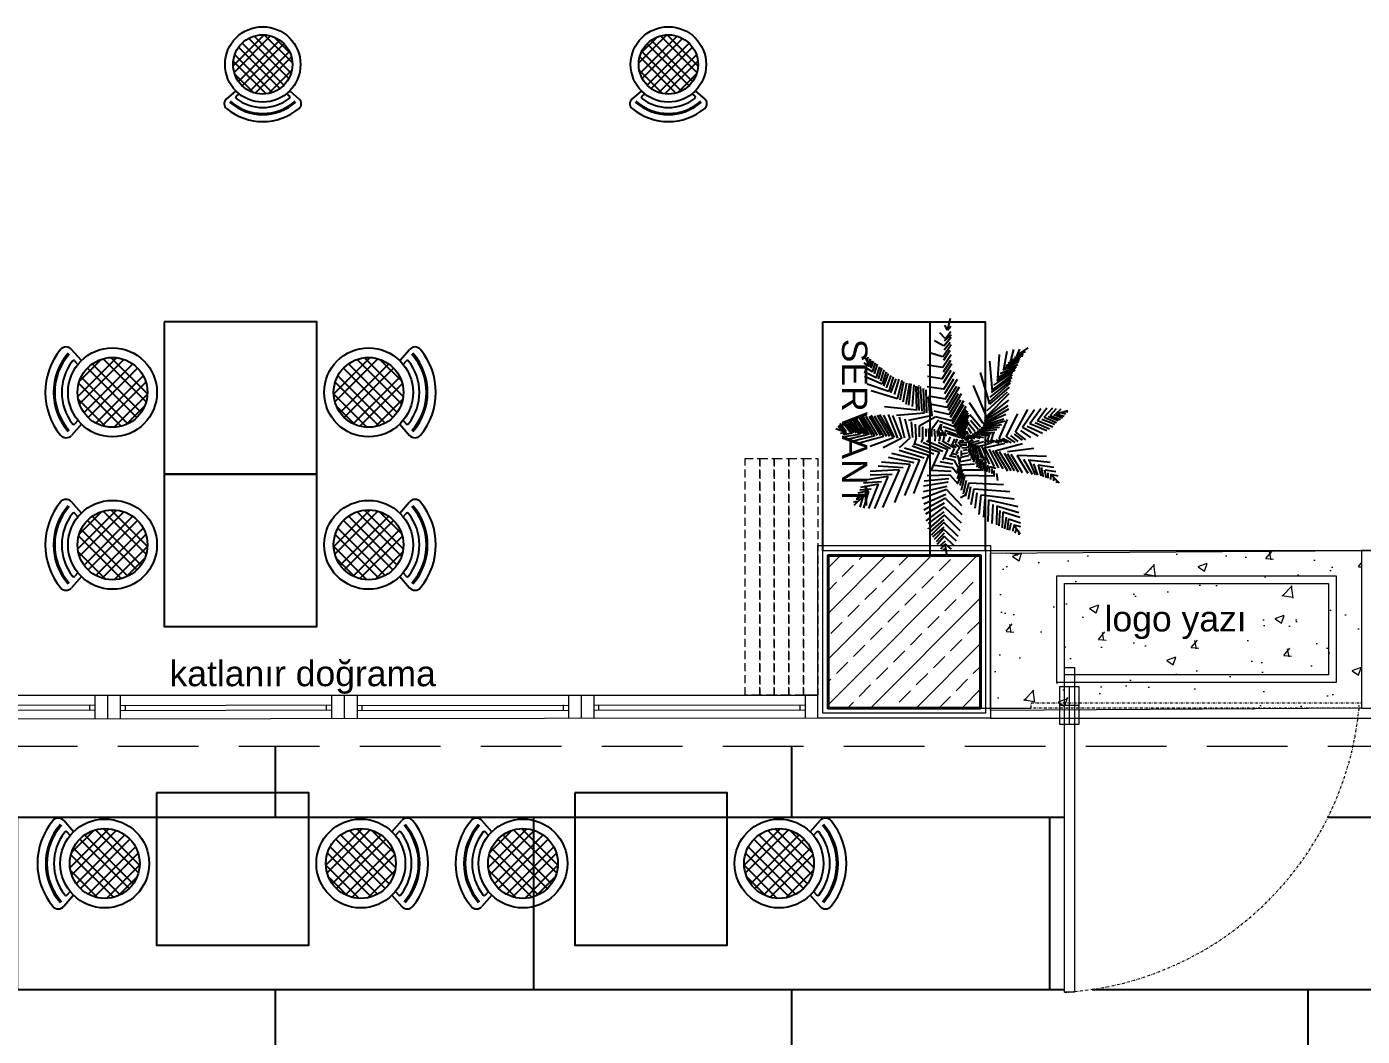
# Model space of a CAD drawing. Header units: millimetres. Extents: x 1650 to 6065, y 324 to 3836.
# Drawn here: x 3222 to 3748, y 1496 to 1893 of the extents above; entities that cross this region are included whole.
import ezdxf

# ---------------------------------------------------------------- set-up
doc = ezdxf.new("R2010")
doc.units = ezdxf.units.MM
doc.linetypes.add('DASHDOTX2', pattern=[2, 1, -0.5, 0, -0.5])
doc.linetypes.add('HIDDEN2', pattern=[4.7625, 3.175, -1.5875])
for name, color, linetype in [('A-370C-C', 30, 'Continuous'), ('N_Mlz-Silikon', 7, 'Continuous'), ('PY', 104, 'Continuous')]:
    doc.layers.add(name, color=color, linetype=linetype)
doc.layers.add('A-ANNO-PATT-1', color=7, linetype='Continuous', lineweight=5, true_color=0x737373)
for name, color, linetype, lineweight in [('BAL-PERDE', 111, 'Continuous', 40), ('porselen kaplama', 181, 'Continuous', 5), ('tefriş', 32, 'Continuous', 5)]:
    doc.layers.add(name, color=color, linetype=linetype, lineweight=lineweight)
doc.styles.get("Standard").update_dxf_attribs({"font": 'arial.ttf'})

# ---------------------------------------------------------------- blocks, each defined once
blk = doc.blocks.new('A$C0AE060C1')
at = {"layer": 'PY', "color": 251, "true_color": 0x636466}
for p, q in [((4.394, 8.908), (4.291, 9.097)), ((4.507, 9.368), (4.394, 8.935)), ((4.394, 8.908), (4.53, 9.07)), ((4.246, 8.285), (3.882, 8.488)), ((4.303, 8.583), (4.098, 8.799)), ((4.257, 8.285), (4.542, 8.637)), ((4.274, 8.137), (4.5, 8.435)), ((4.283, 8.491), (4.553, 8.72)), ((4.325, 8.583), (4.53, 8.854)), ((1.118, 7.892), (1.334, 7.472)), ((4.2, 7.851), (3.745, 8)), ((4.2, 7.432), (4.542, 7.946)), ((4.212, 7.851), (4.542, 8.339)), ((4.261, 7.721), (4.5, 8.118)), ((6.384, 6.998), (6.452, 7.946)), ((6.612, 7.364), (6.748, 8.082)), ((6.873, 7.648), (7.01, 8.149)), ((7.043, 7.845), (7.362, 7.901)), ((7.135, 7.879), (7.249, 8.163)), ((7.564, 8.214), (7.15, 7.93)), ((7.15, 7.911), (7.388, 7.968)), ((7.283, 8.007), (7.464, 8.063)), ((7.388, 7.968), (7.388, 7.968)), ((1.346, 7.472), (1.118, 7.608)), ((1.448, 7.269), (1.118, 7.459)), ((1.239, 7.69), (1.278, 7.852)), ((1.278, 7.578), (1.367, 7.777)), ((1.334, 7.472), (1.414, 7.716)), ((1.389, 7.405), (1.482, 7.69)), ((1.448, 7.256), (1.562, 7.621)), ((1.531, 7.187), (1.646, 7.566)), ((1.562, 7.621), (1.562, 7.621)), ((1.596, 7.012), (1.732, 7.459)), ((1.686, 6.976), (1.81, 7.423)), ((4.2, 7.432), (3.609, 7.527)), ((4.189, 6.985), (4.576, 7.594)), ((4.247, 7.262), (4.526, 7.721)), ((6.168, 6.511), (6.066, 7.689)), ((6.385, 7.039), (7.07, 7.418)), ((6.467, 7.206), (7.119, 7.473)), ((6.582, 7.349), (7.167, 7.56)), ((6.624, 7.418), (7.197, 7.664)), ((6.698, 7.51), (7.22, 7.721)), ((6.786, 7.616), (7.247, 7.796)), ((6.879, 7.721), (7.277, 7.854)), ((7.197, 7.664), (7.197, 7.664)), ((1.596, 7.025), (1.118, 7.269)), ((1.823, 6.782), (1.129, 7.08)), ((1.775, 6.902), (1.912, 7.349)), ((1.846, 6.782), (2.005, 7.269)), ((1.899, 6.703), (2.08, 7.206)), ((2.005, 6.635), (2.182, 7.119)), ((2.108, 6.497), (2.278, 7.066)), ((2.169, 6.436), (2.373, 6.989)), ((2.32, 6.368), (2.501, 6.976)), ((2.437, 6.199), (2.619, 6.944)), ((2.537, 6.17), (2.679, 6.883)), ((4.178, 6.985), (3.609, 7.08)), ((4.247, 6.834), (4.54, 7.33)), ((4.257, 6.579), (4.678, 7.269)), ((4.296, 6.418), (4.655, 6.989)), ((4.314, 6.186), (4.792, 6.971)), ((6.066, 5.996), (5.702, 7.242)), ((6.073, 6.275), (6.901, 6.921)), ((6.135, 6.455), (6.941, 7.045)), ((6.162, 6.546), (6.959, 7.152)), ((6.228, 6.741), (6.977, 7.237)), ((6.339, 6.921), (7.057, 7.349)), ((2.096, 6.497), (1.243, 6.782)), ((2.437, 6.199), (1.391, 6.524)), ((2.652, 6.083), (2.794, 6.834)), ((2.779, 5.996), (2.915, 6.822)), ((2.882, 5.959), (2.971, 6.796)), ((3.024, 5.903), (3.086, 6.759)), ((3.188, 5.753), (3.165, 6.701)), ((3.29, 5.741), (3.25, 6.691)), ((3.268, 6.728), (3.268, 6.714)), ((3.405, 5.723), (3.343, 6.691)), ((3.495, 5.658), (3.45, 6.606)), ((3.45, 6.606), (3.45, 6.592)), ((3.583, 5.654), (3.556, 6.561)), ((4.246, 6.579), (3.598, 6.673)), ((4.362, 6.064), (4.77, 6.703)), ((4.382, 5.861), (4.871, 6.673)), ((4.438, 5.76), (4.832, 6.418)), ((4.462, 5.59), (4.951, 6.416)), ((5.929, 5.509), (5.417, 6.728)), ((5.939, 5.503), (6.831, 6.413)), ((5.958, 5.741), (6.76, 6.474)), ((6.035, 6.091), (6.879, 6.83)), ((6.06, 5.99), (6.839, 6.666)), ((3.188, 5.753), (1.926, 5.888)), ((3.698, 5.636), (3.649, 6.263)), ((4.337, 6.186), (3.666, 6.308)), ((3.802, 5.55), (3.734, 6.105)), ((4.382, 5.861), (3.78, 5.983)), ((4.513, 5.475), (4.921, 6.17)), ((4.564, 5.333), (5.042, 6.132)), ((4.602, 5.226), (5.049, 5.977)), ((4.655, 5.116), (5.133, 5.915)), ((5.804, 5.238), (5.269, 6.051)), ((5.812, 5.219), (6.815, 5.806)), ((5.856, 5.332), (6.786, 5.94)), ((5.931, 5.456), (6.813, 6.151)), ((7.07, 4.896), (7.564, 5.787)), ((7.357, 5.086), (7.818, 5.787)), ((7.643, 5.238), (8.073, 5.825)), ((7.946, 5.351), (8.312, 5.844)), ((8.073, 5.825), (8.073, 5.825)), ((8.201, 5.484), (8.551, 5.844)), ((8.439, 5.541), (8.694, 5.825)), ((8.662, 5.617), (8.869, 5.806)), ((0.574, 4.885), (0.281, 5.276)), ((0.653, 4.858), (0.366, 5.276)), ((0.725, 4.866), (0.459, 5.313)), ((0.818, 4.848), (0.534, 5.332)), ((0.939, 4.802), (0.573, 5.37)), ((1.008, 4.81), (0.676, 5.4)), ((1.123, 4.81), (0.751, 5.419)), ((1.242, 4.783), (0.796, 5.446)), ((0.796, 5.446), (0.796, 5.446)), ((1.314, 4.792), (0.928, 5.475)), ((1.438, 4.779), (1.021, 5.456)), ((1.545, 4.745), (1.083, 5.503)), ((1.083, 5.503), (1.083, 5.484)), ((1.646, 4.761), (1.199, 5.512)), ((1.77, 4.761), (1.327, 5.512)), ((1.895, 4.726), (1.401, 5.541)), ((2.014, 4.724), (1.531, 5.524)), ((2.129, 4.724), (1.646, 5.543)), ((2.277, 4.669), (1.736, 5.579)), ((2.32, 4.686), (1.899, 5.561)), ((2.448, 4.649), (2.08, 5.58)), ((2.596, 4.65), (2.245, 5.541)), ((3.495, 5.644), (2.392, 5.55)), ((2.727, 4.649), (2.51, 5.475)), ((2.914, 4.65), (2.739, 5.408)), ((3.791, 5.55), (2.87, 5.346)), ((3.033, 4.686), (2.984, 5.295)), ((3.29, 5.143), (3.916, 5.495)), ((3.78, 5.021), (4.052, 5.374)), ((4.462, 5.59), (3.87, 5.712)), ((4.564, 5.333), (3.927, 5.495)), ((4.052, 5.374), (4.052, 5.374)), ((4.655, 5.116), (4.087, 5.306)), ((4.695, 5.046), (5.138, 5.779)), ((4.724, 4.927), (5.19, 5.726)), ((4.77, 4.866), (5.213, 5.654)), ((4.792, 4.778), (5.258, 5.563)), ((4.859, 4.742), (5.213, 5.369)), ((4.906, 4.669), (5.258, 5.279)), ((5.702, 5.089), (5.281, 5.577)), ((5.611, 4.994), (5.304, 5.346)), ((5.732, 5.067), (6.656, 5.332)), ((5.807, 5.152), (6.622, 5.419)), ((5.829, 5.208), (6.698, 5.599)), ((6.433, 4.631), (6.767, 5.389)), ((6.656, 5.332), (6.656, 5.332)), ((6.704, 4.707), (7.166, 5.617)), ((7.468, 5.731), (7.468, 5.731)), ((7.845, 5.276), (8.421, 5.021)), ((7.946, 5.351), (8.551, 5.105)), ((8.116, 5.4), (8.625, 5.201)), ((8.201, 5.484), (8.694, 5.276)), ((8.368, 5.506), (8.762, 5.344)), ((8.439, 5.541), (8.853, 5.389)), ((8.585, 5.58), (8.931, 5.45)), ((8.662, 5.617), (9.14, 5.749)), ((8.662, 5.617), (8.997, 5.522)), ((8.864, 5.667), (9.046, 5.611)), ((9.006, 5.704), (9.135, 5.686)), ((0, 5.029), (0.43, 4.877)), ((0.242, 4.953), (0.1, 5.115)), ((0.357, 4.935), (0.14, 5.17)), ((0.414, 4.915), (0.175, 5.238)), ((0.43, 4.877), (0.191, 4.84)), ((0.653, 4.858), (0.287, 4.783)), ((0.939, 4.802), (0.35, 4.707)), ((1.242, 4.783), (0.51, 4.612)), ((1.545, 4.745), (0.685, 4.536)), ((3.169, 4.669), (3.137, 5.2)), ((3.299, 4.705), (3.299, 5.133)), ((3.424, 4.669), (3.424, 5.105)), ((3.556, 4.724), (3.556, 5.028)), ((3.678, 4.688), (3.662, 5.029)), ((3.786, 4.724), (3.786, 5.009)), ((3.917, 4.707), (3.885, 5.01)), ((4.017, 4.724), (4.004, 4.953)), ((4.041, 4.981), (4.155, 5.211)), ((4.108, 4.726), (4.045, 5.01)), ((4.155, 5.211), (4.143, 4.954)), ((4.181, 4.742), (4.167, 4.885)), ((4.283, 4.726), (4.188, 4.972)), ((4.724, 4.927), (4.223, 5.103)), ((4.792, 4.778), (4.291, 4.954)), ((4.345, 4.724), (4.309, 4.904)), ((4.906, 4.669), (4.382, 4.832)), ((4.947, 4.655), (5.138, 4.959)), ((4.968, 4.612), (5.191, 4.913)), ((5.143, 4.764), (5.35, 4.612)), ((5.213, 4.805), (5.167, 4.927)), ((5.191, 4.913), (5.191, 4.913)), ((5.349, 4.845), (5.213, 5.062)), ((5.223, 4.783), (5.685, 4.65)), ((5.231, 4.742), (5.475, 4.637)), ((5.474, 4.913), (5.247, 5.197)), ((5.359, 4.792), (5.82, 4.686)), ((5.366, 4.821), (6.019, 4.764)), ((5.448, 4.848), (6.113, 4.829)), ((5.462, 4.877), (6.258, 4.896)), ((5.563, 4.935), (6.339, 4.99)), ((5.621, 4.991), (6.449, 5.086)), ((5.727, 5.046), (6.534, 5.189)), ((5.987, 4.591), (6.051, 4.784)), ((6.131, 4.593), (6.226, 4.877)), ((6.879, 4.755), (7.172, 4.525)), ((7.03, 4.81), (7.336, 4.575)), ((7.07, 4.896), (7.468, 4.593)), ((7.274, 4.953), (7.668, 4.686)), ((7.357, 5.086), (7.962, 4.745)), ((7.54, 5.133), (8.138, 4.848)), ((7.643, 5.238), (8.312, 4.953)), ((1.895, 4.726), (0.924, 4.46)), ((2.277, 4.669), (1.353, 4.328)), ((2.596, 4.65), (1.863, 4.271)), ((2.914, 4.65), (2.5, 4.271)), ((3.71, 3.962), (2.707, 4.265)), ((3.866, 4.022), (3.011, 4.345)), ((3.169, 4.669), (3.073, 4.385)), ((4.092, 4.095), (3.121, 4.417)), ((3.424, 4.669), (3.36, 4.479)), ((3.36, 4.479), (3.36, 4.479)), ((4.221, 4.128), (3.445, 4.469)), ((4.411, 4.19), (3.567, 4.531)), ((3.678, 4.688), (3.631, 4.498)), ((3.631, 4.498), (3.631, 4.498)), ((3.917, 4.707), (3.901, 4.536)), ((4.513, 4.239), (4.03, 4.488)), ((4.108, 4.726), (4.06, 4.536)), ((4.681, 4.265), (4.188, 4.531)), ((4.267, 4.726), (4.22, 4.517)), ((4.506, 4.707), (4.411, 4.498)), ((4.666, 4.247), (4.522, 3.946)), ((4.757, 4.289), (4.553, 4.432)), ((4.681, 4.631), (4.586, 4.422)), ((4.904, 4.284), (4.697, 4.436)), ((4.713, 4.462), (4.793, 4.634)), ((4.888, 4.29), (4.745, 4.075)), ((4.809, 4.483), (5.127, 4.483)), ((4.961, 4.308), (4.859, 4.432)), ((4.873, 4.548), (5.048, 4.548)), ((4.936, 4.397), (5.159, 4.397)), ((4.968, 4.268), (5.175, 4.29)), ((5.049, 4.618), (5.125, 4.724)), ((5.127, 4.548), (5.175, 4.719)), ((5.223, 4.548), (5.127, 4.462)), ((5.239, 4.333), (5.143, 4.268)), ((5.191, 4.548), (5.255, 4.698)), ((5.302, 4.268), (5.191, 4.161)), ((5.244, 4.277), (5.209, 4.258)), ((5.223, 4.526), (5.414, 4.591)), ((5.324, 4.221), (5.231, 4.078)), ((5.239, 4.526), (5.239, 4.311)), ((5.311, 4.488), (5.297, 4.289)), ((5.334, 4.483), (5.653, 4.569)), ((5.334, 4.483), (5.414, 4.096)), ((5.399, 4.45), (5.515, 4.041)), ((5.462, 4.419), (5.828, 4.526)), ((5.478, 4.419), (5.605, 3.925)), ((5.563, 4.382), (5.732, 3.848)), ((5.621, 4.333), (6.083, 4.462)), ((5.621, 4.333), (5.844, 3.774)), ((5.754, 4.308), (6.037, 3.631)), ((5.86, 4.268), (6.672, 4.462)), ((5.86, 4.268), (6.242, 3.538)), ((5.896, 4.575), (6.011, 4.488)), ((5.987, 4.591), (6.131, 4.462)), ((6.024, 4.221), (6.405, 3.489)), ((6.073, 4.575), (6.215, 4.488)), ((6.131, 4.593), (6.433, 4.46)), ((6.274, 4.161), (7.357, 4.44)), ((6.303, 4.593), (6.534, 4.506)), ((6.433, 4.631), (6.767, 4.479)), ((6.569, 4.649), (6.901, 4.488)), ((6.72, 4.707), (7.054, 4.479)), ((6.765, 4.128), (7.794, 4.263)), ((2.93, 3.621), (1.799, 3.716)), ((3.086, 3.681), (2.08, 3.898)), ((3.312, 3.791), (2.213, 4.057)), ((3.481, 3.861), (2.501, 4.165)), ((3.296, 3.796), (2.707, 2.399)), ((3.072, 2.477), (3.652, 3.942)), ((4.06, 4.075), (3.742, 3.387)), ((4.615, 3.631), (4.105, 3.718)), ((4.395, 4.204), (4.22, 3.796)), ((4.22, 3.796), (4.22, 3.796)), ((4.22, 3.796), (4.22, 3.796)), ((4.681, 3.773), (4.299, 3.867)), ((4.752, 3.898), (4.473, 3.954)), ((4.777, 4), (4.602, 4.038)), ((4.666, 3.773), (4.809, 3.507)), ((4.819, 4.059), (4.739, 4.097)), ((4.793, 3.981), (4.857, 3.735)), ((4.907, 3.917), (4.841, 3.613)), ((4.904, 3.731), (5.334, 3.817)), ((4.92, 3.903), (5.239, 3.968)), ((4.936, 4.171), (4.936, 3.962)), ((4.952, 4.032), (5.191, 4.075)), ((5.032, 4.182), (5.175, 4.204)), ((5.35, 4.182), (5.239, 3.989)), ((5.373, 4.097), (5.311, 3.954)), ((5.311, 3.954), (5.461, 4.022)), ((5.43, 4.096), (5.318, 3.86)), ((5.461, 4.022), (5.386, 3.793)), ((5.525, 4.01), (5.414, 3.71)), ((5.563, 3.935), (5.515, 3.65)), ((5.621, 3.925), (5.557, 3.516)), ((5.692, 3.83), (5.639, 3.47)), ((5.764, 3.817), (5.701, 3.409)), ((5.834, 3.718), (5.794, 3.42)), ((5.908, 3.71), (5.844, 3.344)), ((6.175, 4.165), (6.582, 3.451)), ((6.29, 4.161), (6.767, 3.366)), ((6.432, 4.134), (6.888, 3.383)), ((6.636, 4.059), (7.03, 3.364)), ((6.752, 4.053), (7.181, 3.323)), ((6.888, 4.022), (7.336, 3.309)), ((7.134, 3.989), (7.564, 3.28)), ((7.15, 3.989), (8.296, 3.946)), ((7.389, 3.83), (7.73, 3.24)), ((7.58, 3.796), (8.439, 3.71)), ((7.595, 3.796), (7.85, 3.216)), ((2.516, 3.412), (1.353, 3.336)), ((2.222, 3.222), (1.354, 3.203)), ((2.652, 3.489), (1.673, 3.557)), ((2.5, 3.409), (1.847, 1.926)), ((2.914, 3.624), (2.309, 2.12)), ((4.522, 3.204), (3.599, 3.166)), ((4.549, 3.346), (3.773, 3.383)), ((4.586, 3.488), (3.885, 3.583)), ((4.506, 3.204), (4.809, 2.863)), ((4.586, 3.507), (4.777, 3.28)), ((4.936, 3.602), (4.777, 3.259)), ((4.907, 3.65), (4.779, 3.364)), ((4.943, 3.507), (4.779, 3.06)), ((4.984, 3.409), (4.809, 2.893)), ((5.023, 3.271), (4.881, 2.793)), ((4.936, 3.602), (5.462, 3.645)), ((5.08, 3.194), (4.936, 2.592)), ((4.984, 3.409), (5.796, 3.409)), ((5.08, 3.194), (6.178, 3.173)), ((5.971, 3.594), (5.935, 3.327)), ((6.035, 3.538), (6.035, 3.301)), ((6.067, 3.538), (6.306, 3.473)), ((6.139, 3.451), (6.139, 3.259)), ((6.226, 3.387), (6.226, 3.151)), ((6.33, 3.259), (6.365, 2.992)), ((7.783, 3.65), (7.947, 3.203)), ((7.962, 3.602), (8.583, 3.516)), ((7.962, 3.602), (8.073, 3.173)), ((8.089, 3.507), (8.164, 3.135)), ((8.216, 3.409), (8.28, 3.087)), ((8.248, 3.409), (8.662, 3.344)), ((8.355, 3.29), (8.355, 3.079)), ((8.455, 3.237), (8.742, 3.173)), ((8.471, 3.237), (8.455, 3.022)), ((8.455, 3.237), (8.79, 2.893)), ((1.394, 2.651), (0.946, 2.613)), ((1.688, 2.844), (0.971, 2.711)), ((1.801, 2.936), (1.088, 2.88)), ((2.07, 3.147), (1.162, 2.995)), ((1.672, 2.85), (1.29, 1.883)), ((2.054, 3.151), (1.529, 1.883)), ((4.363, 2.635), (3.408, 2.275)), ((4.371, 2.756), (3.441, 2.539)), ((4.427, 2.919), (3.455, 2.768)), ((4.447, 3.06), (3.481, 2.967)), ((4.363, 2.635), (4.952, 2.009)), ((5.138, 2.986), (5.023, 2.452)), ((5.239, 2.893), (5.095, 2.378)), ((5.302, 2.738), (5.213, 2.241)), ((5.255, 2.893), (6.608, 2.829)), ((5.43, 2.657), (5.318, 2.034)), ((5.446, 2.657), (6.847, 2.55)), ((8.572, 3.098), (8.572, 2.973)), ((8.687, 3.004), (8.687, 2.899)), ((0.857, 2.167), (0.702, 2.129)), ((1.067, 2.351), (0.717, 2.009)), ((0.933, 2.253), (0.804, 2.253)), ((1.067, 2.351), (0.828, 2.313)), ((1.123, 2.433), (0.857, 2.415)), ((1.29, 2.578), (0.876, 2.483)), ((1.067, 2.351), (0.955, 1.934)), ((1.29, 2.571), (1.099, 1.905)), ((4.331, 2.433), (3.467, 2.061)), ((4.315, 2.294), (3.471, 1.82)), ((4.315, 2.275), (4.968, 1.649)), ((5.085, 2.396), (4.907, 2.309)), ((5.554, 2.508), (5.479, 1.9)), ((5.717, 2.421), (5.637, 1.647)), ((5.732, 2.421), (7.022, 2.27)), ((5.873, 2.253), (5.811, 1.54)), ((6.019, 2.227), (5.987, 1.368)), ((6.019, 2.227), (7.166, 1.969)), ((6.847, 2.55), (6.847, 2.55)), ((1.529, 1.883), (1.529, 1.883)), ((4.269, 2.098), (3.529, 1.664)), ((4.267, 1.953), (3.551, 1.403)), ((4.256, 1.757), (3.645, 1.291)), ((4.267, 1.63), (3.646, 1.081)), ((4.252, 1.649), (4.888, 1.024)), ((4.267, 1.953), (4.936, 1.327)), ((6.179, 2.042), (6.144, 1.291)), ((6.322, 1.991), (7.213, 1.733)), ((6.338, 1.991), (6.322, 1.239)), ((6.463, 1.807), (6.423, 1.205)), ((6.576, 1.755), (6.545, 1.131)), ((6.576, 1.755), (7.245, 1.54)), ((3.646, 1.081), (3.646, 1.118)), ((4.256, 1.453), (3.707, 0.969)), ((4.236, 1.327), (3.758, 0.834)), ((4.256, 1.149), (3.809, 0.776)), ((4.252, 1.062), (3.869, 0.664)), ((4.236, 1.346), (4.809, 0.796)), ((4.252, 1.062), (4.745, 0.607)), ((4.952, 1.196), (4.952, 1.196)), ((6.715, 1.54), (6.64, 1.08)), ((6.799, 1.475), (6.752, 1.046)), ((6.799, 1.475), (7.277, 1.325)), ((6.897, 1.31), (6.831, 1.025)), ((7.022, 1.239), (6.959, 0.981)), ((7.006, 1.239), (7.277, 1.174)), ((7.006, 1.239), (7.261, 0.895)), ((7.11, 1.093), (7.048, 0.919)), ((4.269, 0.919), (3.95, 0.578)), ((4.283, 0.796), (3.997, 0.474)), ((4.309, 0.596), (4.079, 0.398)), ((4.267, 0.796), (4.634, 0.436)), ((7.189, 1.006), (7.203, 0.845)), ((3.997, 0.474), (3.997, 0.474)), ((4.299, 0.474), (4.14, 0.284)), ((4.318, 0.33), (4.194, 0.224)), ((4.299, 0.493), (4.538, 0.284)), ((4.299, 0.493), (4.379, 0))]:
    blk.add_line(p, q, dxfattribs=at)

msp = doc.modelspace()

# ---------------------------------------------------------------- hatches: boundary and pattern name
at = {"layer": 'A-ANNO-PATT-1'}
h = msp.add_hatch(dxfattribs=at)
h.set_pattern_fill('ANSI33', color=256, scale=2, style=0)
h.set_pattern_definition([(45, (-71799.261, 82599.877), (-8.9802561, 8.9802561), []), (45, (-71790.281, 82599.877), (-8.9802561, 8.9802561), [6.35, -3.175])])
h.paths.add_polyline_path([(3597.312, 1624.83), (3597.312, 1684.83), (3537.312, 1684.83), (3537.312, 1624.83), (3561.064, 1624.83)], flags=0)
at = {"layer": 'N_Mlz-Silikon', "true_color": 0x636466, "transparency": 33554636}
h = msp.add_hatch(dxfattribs=at)
h.set_pattern_fill('AR-BRSTD', color=251)
h.set_pattern_definition([(0, (-310319.42, 26713.956), (0, 67.7418), []), (90, (-310319.42, 26713.96), (-101.6, 67.7418), [67.7418, -67.7418])])
h.paths.add_polyline_path([(2937.315, 1082.843), (2937.315, 1126.843), (3117.315, 1126.843), (3117.315, 1082.843), (3477.315, 1082.843), (3477.315, 1126.843), (3657.315, 1126.843), (3657.315, 1082.843), (4017.315, 1082.843), (4017.315, 1126.843), (4197.315, 1126.843), (4197.315, 1082.843), (4439.712, 1082.843), (4439.712, 1609.843), (4147.315, 1609.843), (4067.315, 1609.843), (3743.939, 1609.843, -0.3259276), (3634.312, 1513.224), (3634.312, 1512.919), (3630.312, 1512.919), (3630.312, 1609.843), (3067.315, 1609.843), (2987.315, 1609.843), (2484.846, 1609.843), (2484.846, 1082.843)])
h.paths.add_polyline_path([(2937.315, 1082.843), (2484.846, 1082.843), (2484.846, 678.475), (3579.274, 561.438), (4439.712, 494.539), (4439.712, 1082.843), (4197.315, 1082.843), (4197.315, 1082.843), (4017.315, 1082.843), (3657.315, 1082.843), (3657.315, 1082.843), (3477.315, 1082.843), (3117.315, 1082.843), (3117.315, 1082.843)])
h.paths.add_polyline_path([(3110.785, 1451.353), (3110.785, 1391.353), (3170.785, 1391.353), (3170.785, 1451.353)], flags=16)
h.paths.add_polyline_path([(3257.837, 856.198, 0.3320075), (3290.03, 899.338, 1), (3200.03, 899.338, 0.3257087), (3231.247, 856.501, -0.4603838)], flags=16)
h.paths.add_polyline_path([(3110.785, 1531.436), (3170.785, 1531.436), (3170.785, 1591.436), (3110.785, 1591.436)], flags=16)
at = {"layer": 'porselen kaplama', "transparency": 33554577}
h = msp.add_hatch(dxfattribs=at)
h.set_pattern_fill('AR-CONC', scale=0.2)
h.set_pattern_definition([(50, (-310319.418, 26713.956), (36.4369338, -3.187817), [3.81, -41.91]), (355, (-310319.418, 26713.956), (-7.0486843, 38.211369), [3.048, -33.528117]), (100.451445, (-310316.38, 26713.69), (29.3882494, 35.0235504), [3.2380018, -35.618049]), (46.1842, (-310319.418, 26724.116), (54.215808, -8.4084656), [5.715, -62.865]), (96.635558, (-310314.9, 26723.415), (47.480827, 49.485225), [4.857005, -53.427122]), (351.184151, (-310319.42, 26724.116), (47.480827, 49.485225), [4.571993, -50.291946]), (21, (-310314.338, 26721.576), (30.3228783, -20.4530396), [3.81, -41.91]), (326, (-310314.338, 26721.576), (12.3604057, 36.8375932), [3.048, -33.528]), (71.451445, (-310311.81, 26719.87), (42.683284, 16.3845538), [3.2380018, -35.6179875]), (37.5, (-310319.418, 26713.956), (0.61772065, 16.9110078), [0, -33.1216, 0, -34.036, 0, -33.655]), (7.5, (-310319.418, 26713.956), (13.3639325, 20.036115), [0, -19.4056, 0, -32.3596, 0, -12.827]), (327.5, (-310330.746, 26713.956), (27.11811903, -1.1457488), [0, -12.7, 0, -39.624, 0, -52.578]), (317.5, (-310335.826, 26713.956), (29.6258363, 5.0852982), [0, -16.51, 0, -26.3144, 0, -37.338])])
h.paths.add_polyline_path([(3601.312, 1685.83), (3747.312, 1686.83), (3747.312, 1624.83), (3601.312, 1623.83)])

# ---------------------------------------------------------------- linework, layer by layer
at = {"layer": 'A-370C-C', "ltscale": 50}
for p, q in [((3315.316, 1889.847, 0), (3303.136, 1877.667, 0)), ((3317.905, 1889.436, 0), (3303.547, 1875.078, 0)), ((3305.161, 1871.324, 0), (3321.659, 1887.822, 0)), ((3309.257, 1888.463, 0), (3325.063, 1872.657, 0)), ((3311.373, 1889.347, 0), (3325.947, 1874.773, 0)), ((3315.376, 1889.844, 0), (3326.444, 1878.776, 0)), ((3325.576, 1882.645, 0), (3319.245, 1888.976, 0)), ((3473.87, 1889.844, 0), (3462.802, 1878.776, 0)), ((3477.873, 1889.347, 0), (3463.3, 1874.773, 0)), ((3463.671, 1882.645, 0), (3470.002, 1888.976, 0)), ((3479.989, 1888.463, 0), (3464.184, 1872.657, 0)), ((3484.086, 1871.324, 0), (3467.587, 1887.822, 0)), ((3471.341, 1889.436, 0), (3485.699, 1875.078, 0)), ((3473.93, 1889.847, 0), (3486.111, 1877.667, 0)), ((3305.276, 1884.944, 0), (3321.544, 1868.676, 0)), ((3306.661, 1886.559, 0), (3315.028, 1878.191, 0)), ((3306.661, 1869.824, 0), (3323.159, 1886.322, 0)), ((3325.277, 1883.309, 0), (3309.674, 1867.706, 0)), ((3463.97, 1883.309, 0), (3479.573, 1867.706, 0)), ((3482.586, 1869.824, 0), (3466.087, 1886.322, 0)), ((3483.97, 1884.944, 0), (3467.703, 1868.676, 0)), ((3482.586, 1886.559, 0), (3474.218, 1878.191, 0)), ((3303.2, 1879.52, 0), (3316.12, 1866.6, 0)), ((3303.752, 1881.968, 0), (3318.568, 1867.152, 0)), ((3326.086, 1881.118, 0), (3311.865, 1866.897, 0)), ((3315.028, 1878.191, 0), (3323.159, 1870.061, 0)), ((3463.161, 1881.118, 0), (3477.382, 1866.897, 0)), ((3474.218, 1878.191, 0), (3466.087, 1870.061, 0)), ((3485.495, 1881.968, 0), (3470.679, 1867.152, 0)), ((3486.047, 1879.52, 0), (3473.126, 1866.6, 0)), ((3303.725, 1874.495, 0), (3311.095, 1867.125, 0)), ((3326.23, 1875.892, 0), (3317.091, 1866.753, 0)), ((3463.016, 1875.892, 0), (3472.156, 1866.753, 0)), ((3485.521, 1874.495, 0), (3478.152, 1867.125, 0)), ((3304.185, 1867.799, 0), (3300.436, 1864.501, 0)), ((3305.448, 1866.65, 0), (3304.313, 1865.651, 0)), ((3324.135, 1866.65, 0), (3325.27, 1865.651, 0)), ((3325.398, 1867.799, 0), (3329.146, 1864.501, 0)), ((3463.848, 1867.799, 0), (3460.1, 1864.501, 0)), ((3465.111, 1866.65, 0), (3463.977, 1865.651, 0)), ((3483.799, 1866.65, 0), (3484.934, 1865.651, 0)), ((3485.062, 1867.799, 0), (3488.81, 1864.501, 0)), ((3535.312, 1686.83, 0), (3535.312, 1776.89, 0)), ((3535.312, 1776.89, 0), (3599.312, 1776.89, 0)), ((3577.312, 1776.89, 0), (3577.312, 1684.83, 0)), ((3599.312, 1686.83, 0), (3599.312, 1776.89, 0)), ((3243.417, 1761.584, 0), (3239.531, 1766.002, 0)), ((3242.063, 1760.096, 0), (3240.886, 1761.433, 0)), ((3257.231, 1762.745, 0), (3242.004, 1747.518, 0)), ((3251.308, 1762.126, 0), (3242.623, 1753.441, 0)), ((3260.116, 1762.094, 0), (3242.655, 1744.633, 0)), ((3268.917, 1745.415, 0), (3251.996, 1762.336, 0)), ((3269.401, 1748.465, 0), (3255.046, 1762.82, 0)), ((3342.716, 1748.465, 0), (3357.071, 1762.82, 0)), ((3343.201, 1745.415, 0), (3360.122, 1762.336, 0)), ((3352.002, 1762.094, 0), (3369.463, 1744.633, 0)), ((3354.887, 1762.745, 0), (3370.113, 1747.518, 0)), ((3360.809, 1762.126, 0), (3369.494, 1753.441, 0)), ((3368.7, 1761.584, 0), (3372.587, 1766.002, 0)), ((3370.054, 1760.096, 0), (3371.231, 1761.433, 0)), ((3263.623, 1760.298, 0), (3244.451, 1741.126, 0)), ((3245.803, 1758.666, 0), (3265.247, 1739.222, 0)), ((3247.571, 1760.434, 0), (3267.015, 1740.99, 0)), ((3265.527, 1758.666, 0), (3255.665, 1748.805, 0)), ((3364.546, 1760.434, 0), (3345.103, 1740.99, 0)), ((3346.591, 1758.666, 0), (3356.453, 1748.805, 0)), ((3366.314, 1758.666, 0), (3346.87, 1739.222, 0)), ((3348.495, 1760.298, 0), (3367.666, 1741.126, 0)), ((3259.114, 1735.773, 0), (3242.354, 1752.533, 0)), ((3261.696, 1736.727, 0), (3243.308, 1755.115, 0)), ((3267.77, 1755.606, 0), (3249.143, 1736.979, 0)), ((3268.812, 1753.112, 0), (3251.637, 1735.937, 0)), ((3343.306, 1753.112, 0), (3360.481, 1735.937, 0)), ((3344.347, 1755.606, 0), (3362.975, 1736.979, 0)), ((3350.421, 1736.727, 0), (3368.81, 1755.115, 0)), ((3353.003, 1735.773, 0), (3369.763, 1752.533, 0)), ((3252.955, 1735.603, 0), (3242.184, 1746.374, 0)), ((3255.665, 1748.805, 0), (3246.083, 1739.222, 0)), ((3269.398, 1748.395, 0), (3256.354, 1735.351, 0)), ((3342.719, 1748.395, 0), (3355.764, 1735.351, 0)), ((3356.453, 1748.805, 0), (3366.035, 1739.222, 0)), ((3359.162, 1735.603, 0), (3369.933, 1746.374, 0)), ((3260.913, 1736.375, 0), (3268.374, 1743.836, 0)), ((3351.204, 1736.375, 0), (3343.743, 1743.836, 0)), ((3243.417, 1736.584, 0), (3239.531, 1732.166, 0)), ((3242.063, 1738.073, 0), (3240.886, 1736.735, 0)), ((3368.7, 1736.584, 0), (3372.587, 1732.166, 0)), ((3370.054, 1738.073, 0), (3371.231, 1736.735, 0)), ((3243.417, 1701.584, 0), (3239.531, 1706.002, 0)), ((3368.7, 1701.584, 0), (3372.587, 1706.002, 0)), ((3242.063, 1700.096, 0), (3240.886, 1701.433, 0)), ((3257.231, 1702.745, 0), (3242.004, 1687.518, 0)), ((3251.308, 1702.126, 0), (3242.623, 1693.441, 0)), ((3260.116, 1702.094, 0), (3242.655, 1684.633, 0)), ((3263.623, 1700.298, 0), (3244.451, 1681.126, 0)), ((3245.803, 1698.666, 0), (3265.247, 1679.222, 0)), ((3247.571, 1700.434, 0), (3267.015, 1680.99, 0)), ((3268.917, 1685.415, 0), (3251.996, 1702.336, 0)), ((3269.401, 1688.465, 0), (3255.046, 1702.82, 0)), ((3265.527, 1698.666, 0), (3255.665, 1688.805, 0)), ((3342.716, 1688.465, 0), (3357.071, 1702.82, 0)), ((3343.201, 1685.415, 0), (3360.122, 1702.336, 0)), ((3364.546, 1700.434, 0), (3345.103, 1680.99, 0)), ((3346.591, 1698.666, 0), (3356.453, 1688.805, 0)), ((3366.314, 1698.666, 0), (3346.87, 1679.222, 0)), ((3348.495, 1700.298, 0), (3367.666, 1681.126, 0)), ((3352.002, 1702.094, 0), (3369.463, 1684.633, 0)), ((3354.887, 1702.745, 0), (3370.113, 1687.518, 0)), ((3360.809, 1702.126, 0), (3369.494, 1693.441, 0)), ((3370.054, 1700.096, 0), (3371.231, 1701.433, 0)), ((3261.696, 1676.727, 0), (3243.308, 1695.115, 0)), ((3267.77, 1695.606, 0), (3249.143, 1676.979, 0)), ((3268.812, 1693.112, 0), (3251.637, 1675.937, 0)), ((3343.306, 1693.112, 0), (3360.481, 1675.937, 0)), ((3344.347, 1695.606, 0), (3362.975, 1676.979, 0)), ((3350.421, 1676.727, 0), (3368.81, 1695.115, 0)), ((3259.114, 1675.773, 0), (3242.354, 1692.533, 0)), ((3255.665, 1688.805, 0), (3246.083, 1679.222, 0)), ((3269.398, 1688.395, 0), (3256.354, 1675.351, 0)), ((3342.719, 1688.395, 0), (3355.764, 1675.351, 0)), ((3353.003, 1675.773, 0), (3369.763, 1692.533, 0)), ((3356.453, 1688.805, 0), (3366.035, 1679.222, 0)), ((3252.955, 1675.603, 0), (3242.184, 1686.374, 0)), ((3260.913, 1676.375, 0), (3268.374, 1683.836, 0)), ((3351.204, 1676.375, 0), (3343.743, 1683.836, 0)), ((3359.162, 1675.603, 0), (3369.933, 1686.374, 0)), ((3242.063, 1678.073, 0), (3240.886, 1676.735, 0)), ((3370.054, 1678.073, 0), (3371.231, 1676.735, 0)), ((3243.417, 1676.584, 0), (3239.531, 1672.166, 0)), ((3368.7, 1676.584, 0), (3372.587, 1672.166, 0)), ((3240.359, 1576.13, 0), (3236.473, 1580.547, 0)), ((3254.172, 1577.29, 0), (3238.946, 1562.064, 0)), ((3266.343, 1563.011, 0), (3251.988, 1577.366, 0)), ((3339.658, 1563.011, 0), (3354.013, 1577.366, 0)), ((3351.828, 1577.29, 0), (3367.055, 1562.064, 0)), ((3365.642, 1576.13, 0), (3369.528, 1580.547, 0)), ((3404.978, 1576.13, 0), (3401.091, 1580.547, 0)), ((3418.791, 1577.29, 0), (3403.564, 1562.064, 0)), ((3430.962, 1563.011, 0), (3416.607, 1577.366, 0)), ((3504.276, 1563.011, 0), (3518.631, 1577.366, 0)), ((3516.447, 1577.29, 0), (3531.674, 1562.064, 0)), ((3530.261, 1576.13, 0), (3534.147, 1580.547, 0)), ((3239.005, 1574.641, 0), (3237.828, 1575.978, 0)), ((3248.25, 1576.671, 0), (3239.565, 1567.986, 0)), ((3257.057, 1576.639, 0), (3239.597, 1559.179, 0)), ((3260.564, 1574.843, 0), (3241.393, 1555.672, 0)), ((3242.745, 1573.212, 0), (3262.189, 1553.768, 0)), ((3244.513, 1574.979, 0), (3263.957, 1555.535, 0)), ((3265.858, 1559.96, 0), (3248.937, 1576.881, 0)), ((3262.468, 1573.212, 0), (3252.607, 1563.35, 0)), ((3340.143, 1559.96, 0), (3357.064, 1576.881, 0)), ((3361.488, 1574.979, 0), (3342.044, 1555.535, 0)), ((3343.533, 1573.212, 0), (3353.394, 1563.35, 0)), ((3363.256, 1573.212, 0), (3343.812, 1553.768, 0)), ((3345.437, 1574.843, 0), (3364.608, 1555.672, 0)), ((3348.944, 1576.639, 0), (3366.404, 1559.179, 0)), ((3357.751, 1576.671, 0), (3366.436, 1567.986, 0)), ((3366.996, 1574.641, 0), (3368.173, 1575.978, 0)), ((3403.623, 1574.641, 0), (3402.447, 1575.978, 0)), ((3412.869, 1576.671, 0), (3404.183, 1567.986, 0)), ((3421.676, 1576.639, 0), (3404.215, 1559.179, 0)), ((3425.183, 1574.843, 0), (3406.012, 1555.672, 0)), ((3407.364, 1573.212, 0), (3426.807, 1553.768, 0)), ((3409.131, 1574.979, 0), (3428.575, 1555.535, 0)), ((3430.477, 1559.96, 0), (3413.556, 1576.881, 0)), ((3427.087, 1573.212, 0), (3417.225, 1563.35, 0)), ((3504.761, 1559.96, 0), (3521.682, 1576.881, 0)), ((3526.107, 1574.979, 0), (3506.663, 1555.535, 0)), ((3508.151, 1573.212, 0), (3518.013, 1563.35, 0)), ((3527.874, 1573.212, 0), (3508.431, 1553.768, 0)), ((3510.055, 1574.843, 0), (3529.226, 1555.672, 0)), ((3513.562, 1576.639, 0), (3531.023, 1559.179, 0)), ((3522.369, 1576.671, 0), (3531.055, 1567.986, 0)), ((3531.615, 1574.641, 0), (3532.791, 1575.978, 0)), ((3256.056, 1550.319, 0), (3239.296, 1567.078, 0)), ((3258.638, 1551.272, 0), (3240.25, 1569.66, 0)), ((3264.712, 1570.151, 0), (3246.085, 1551.524, 0)), ((3265.754, 1567.658, 0), (3248.578, 1550.482, 0)), ((3340.247, 1567.658, 0), (3357.423, 1550.482, 0)), ((3341.289, 1570.151, 0), (3359.916, 1551.524, 0)), ((3347.363, 1551.272, 0), (3365.751, 1569.66, 0)), ((3349.945, 1550.319, 0), (3366.705, 1567.078, 0)), ((3420.674, 1550.319, 0), (3403.915, 1567.078, 0)), ((3423.256, 1551.272, 0), (3404.868, 1569.66, 0)), ((3429.33, 1570.151, 0), (3410.703, 1551.524, 0)), ((3430.372, 1567.658, 0), (3413.197, 1550.482, 0)), ((3504.866, 1567.658, 0), (3522.041, 1550.482, 0)), ((3505.908, 1570.151, 0), (3524.535, 1551.524, 0)), ((3511.982, 1551.272, 0), (3530.37, 1569.66, 0)), ((3514.564, 1550.319, 0), (3531.323, 1567.078, 0)), ((3252.607, 1563.35, 0), (3243.025, 1553.768, 0)), ((3266.34, 1562.94, 0), (3253.296, 1549.896, 0)), ((3339.661, 1562.94, 0), (3352.705, 1549.896, 0)), ((3353.394, 1563.35, 0), (3362.976, 1553.768, 0)), ((3417.225, 1563.35, 0), (3407.643, 1553.768, 0)), ((3430.958, 1562.94, 0), (3417.914, 1549.896, 0)), ((3504.28, 1562.94, 0), (3517.324, 1549.896, 0)), ((3518.013, 1563.35, 0), (3527.595, 1553.768, 0)), ((3249.897, 1550.149, 0), (3239.126, 1560.92, 0)), ((3257.855, 1550.92, 0), (3265.316, 1558.381, 0)), ((3348.146, 1550.92, 0), (3340.685, 1558.381, 0)), ((3356.104, 1550.149, 0), (3366.875, 1560.92, 0)), ((3414.516, 1550.149, 0), (3403.745, 1560.92, 0)), ((3422.474, 1550.92, 0), (3429.935, 1558.381, 0)), ((3512.765, 1550.92, 0), (3505.303, 1558.381, 0)), ((3520.723, 1550.149, 0), (3531.493, 1560.92, 0)), ((3240.359, 1551.129, 0), (3236.473, 1546.712, 0)), ((3239.005, 1552.618, 0), (3237.828, 1551.28, 0)), ((3365.642, 1551.129, 0), (3369.528, 1546.712, 0)), ((3366.996, 1552.618, 0), (3368.173, 1551.28, 0)), ((3404.978, 1551.129, 0), (3401.091, 1546.712, 0)), ((3403.623, 1552.618, 0), (3402.447, 1551.28, 0)), ((3530.261, 1551.129, 0), (3534.147, 1546.712, 0)), ((3531.615, 1552.618, 0), (3532.791, 1551.28, 0))]:
    msp.add_line(p, q, dxfattribs=at)
at = {"layer": 'A-370C-C', "ltscale": 50, "elevation": 0}
for points in [[(3276.059, 1776.89), (3276.059, 1716.89), (3336.059, 1716.89), (3336.059, 1776.89)], [(3276.059, 1716.89), (3276.059, 1656.89), (3336.059, 1656.89), (3336.059, 1716.89)], [(3273, 1591.436), (3273, 1531.436), (3333, 1531.436), (3333, 1591.436)], [(3437.619, 1591.436), (3437.619, 1531.436), (3497.619, 1531.436), (3497.619, 1591.436)]]:
    msp.add_lwpolyline(points, close=True, dxfattribs=at)
at = {"layer": 'A-370C-C', "ltscale": 50}
for centre, radius in [((3314.791, 1878.191, 0), 14.85), ((3474.455, 1878.191, 0), 14.85), ((3314.791, 1878.191, 0), 11.668), ((3474.455, 1878.191, 0), 11.668), ((3255.665, 1749.084, 0), 17.5), ((3356.453, 1749.084, 0), 17.5), ((3255.665, 1749.084, 0), 13.75), ((3356.453, 1749.084, 0), 13.75), ((3255.665, 1689.084, 0), 17.5), ((3356.453, 1689.084, 0), 17.5), ((3255.665, 1689.084, 0), 13.75), ((3356.453, 1689.084, 0), 13.75), ((3252.607, 1563.629, 0), 17.5), ((3252.607, 1563.629, 0), 13.75), ((3353.394, 1563.629, 0), 17.5), ((3353.394, 1563.629, 0), 13.75), ((3417.225, 1563.629, 0), 17.5), ((3417.225, 1563.629, 0), 13.75), ((3518.013, 1563.629, 0), 17.5), ((3518.013, 1563.629, 0), 13.75)]:
    msp.add_circle(centre, radius, dxfattribs=at)
for centre, radius, start, end in [((3302.027, 1862.693, 0), 2.408, 131.34119, 230.5257), ((3314.791, 1878.191, 0), 19.729, 228.60202, 311.39798), ((3314.791, 1878.191, 0), 19.304, 228.60202, 311.39798), ((3304.669, 1865.247, 0), 0.538, 131.34119, 231.97356), ((3314.791, 1878.191, 0), 16.971, 231.97356, 308.02644), ((3324.914, 1865.247, 0), 0.538, 308.02644, 48.65881), ((3327.556, 1862.693, 0), 2.408, 309.4743, 48.65881), ((3461.691, 1862.693, 0), 2.408, 131.34119, 230.5257), ((3474.455, 1878.191, 0), 19.729, 228.60202, 311.39798), ((3474.455, 1878.191, 0), 19.304, 228.60202, 311.39798), ((3464.332, 1865.247, 0), 0.538, 131.34119, 231.97356), ((3474.455, 1878.191, 0), 16.971, 231.97356, 308.02644), ((3484.578, 1865.247, 0), 0.538, 308.02644, 48.65881), ((3487.219, 1862.693, 0), 2.408, 309.4743, 48.65881), ((3314.791, 1878.191, 0), 22.486, 230.5257, 309.4743), ((3474.455, 1878.191, 0), 22.486, 230.5257, 309.4743), ((3237.4, 1764.127, 0), 2.838, 41.34119, 140.5257), ((3374.718, 1764.127, 0), 2.838, 39.4743, 138.65881), ((3255.665, 1749.084, 0), 26.501, 140.5257, 219.4743), ((3255.665, 1749.084, 0), 23.25, 138.60202, 221.39798), ((3255.665, 1749.084, 0), 22.75, 138.60202, 221.39798), ((3255.665, 1749.084, 0), 20, 141.97356, 218.02644), ((3240.41, 1761.014, 0), 0.635, 41.34119, 141.97356), ((3371.707, 1761.014, 0), 0.635, 38.02644, 138.65881), ((3356.453, 1749.084, 0), 20, 321.97356, 38.02644), ((3356.453, 1749.084, 0), 22.75, 318.60202, 41.39798), ((3356.453, 1749.084, 0), 23.25, 318.60202, 41.39798), ((3356.453, 1749.084, 0), 26.501, 320.5257, 39.4743), ((3240.41, 1737.154, 0), 0.635, 218.02644, 318.65881), ((3371.707, 1737.154, 0), 0.635, 221.34119, 321.97356), ((3237.4, 1734.041, 0), 2.838, 219.4743, 318.65881), ((3374.718, 1734.041, 0), 2.838, 221.34119, 320.5257), ((3255.665, 1689.084, 0), 26.501, 140.5257, 219.4743), ((3255.665, 1689.084, 0), 23.25, 138.60202, 221.39798), ((3255.665, 1689.084, 0), 22.75, 138.60202, 221.39798), ((3237.4, 1704.127, 0), 2.838, 41.34119, 140.5257), ((3374.718, 1704.127, 0), 2.838, 39.4743, 138.65881), ((3356.453, 1689.084, 0), 22.75, 318.60202, 41.39798), ((3356.453, 1689.084, 0), 23.25, 318.60202, 41.39798), ((3356.453, 1689.084, 0), 26.501, 320.5257, 39.4743), ((3255.665, 1689.084, 0), 20, 141.97356, 218.02644), ((3240.41, 1701.014, 0), 0.635, 41.34119, 141.97356), ((3371.707, 1701.014, 0), 0.635, 38.02644, 138.65881), ((3356.453, 1689.084, 0), 20, 321.97356, 38.02644), ((3237.4, 1674.041, 0), 2.838, 219.4743, 318.65881), ((3240.41, 1677.154, 0), 0.635, 218.02644, 318.65881), ((3371.707, 1677.154, 0), 0.635, 221.34119, 321.97356), ((3374.718, 1674.041, 0), 2.838, 221.34119, 320.5257), ((3252.607, 1563.629, 0), 26.501, 140.5257, 219.4743), ((3252.607, 1563.629, 0), 23.25, 138.60202, 221.39798), ((3252.607, 1563.629, 0), 22.75, 138.60202, 221.39798), ((3234.342, 1578.672, 0), 2.838, 41.34119, 140.5257), ((3371.659, 1578.672, 0), 2.838, 39.4743, 138.65881), ((3353.394, 1563.629, 0), 22.75, 318.60202, 41.39798), ((3353.394, 1563.629, 0), 23.25, 318.60202, 41.39798), ((3353.394, 1563.629, 0), 26.501, 320.5257, 39.4743), ((3417.225, 1563.629, 0), 26.501, 140.5257, 219.4743), ((3417.225, 1563.629, 0), 23.25, 138.60202, 221.39798), ((3417.225, 1563.629, 0), 22.75, 138.60202, 221.39798), ((3398.96, 1578.672, 0), 2.838, 41.34119, 140.5257), ((3536.278, 1578.672, 0), 2.838, 39.4743, 138.65881), ((3518.013, 1563.629, 0), 22.75, 318.60202, 41.39798), ((3518.013, 1563.629, 0), 23.25, 318.60202, 41.39798), ((3518.013, 1563.629, 0), 26.501, 320.5257, 39.4743), ((3252.607, 1563.629, 0), 20, 141.97356, 218.02644), ((3237.352, 1575.559, 0), 0.635, 41.34119, 141.97356), ((3368.649, 1575.559, 0), 0.635, 38.02644, 138.65881), ((3353.394, 1563.629, 0), 20, 321.97356, 38.02644), ((3417.225, 1563.629, 0), 20, 141.97356, 218.02644), ((3401.97, 1575.559, 0), 0.635, 41.34119, 141.97356), ((3533.268, 1575.559, 0), 0.635, 38.02644, 138.65881), ((3518.013, 1563.629, 0), 20, 321.97356, 38.02644), ((3237.352, 1551.7, 0), 0.635, 218.02644, 318.65881), ((3368.649, 1551.7, 0), 0.635, 221.34119, 321.97356), ((3401.97, 1551.7, 0), 0.635, 218.02644, 318.65881), ((3533.268, 1551.7, 0), 0.635, 221.34119, 321.97356), ((3234.342, 1548.587, 0), 2.838, 219.4743, 318.65881), ((3371.659, 1548.587, 0), 2.838, 221.34119, 320.5257), ((3398.96, 1548.587, 0), 2.838, 219.4743, 318.65881), ((3536.278, 1548.587, 0), 2.838, 221.34119, 320.5257)]:
    msp.add_arc(centre, radius, start, end, dxfattribs=at)
at = {"layer": 'BAL-PERDE', "elevation": 0}
msp.add_lwpolyline([(3597.312, 1624.83), (3597.312, 1684.83), (3537.312, 1684.83), (3537.312, 1624.83)], close=True, dxfattribs=at)
at = {"layer": 'porselen kaplama'}
for p, q in [((3599.312, 1686.83, 0), (3617.312, 1686.83, 0)), ((3617.312, 1686.83, 0), (4073.312, 1686.83, 0)), ((3791.31, 1686.83, 0), (3747.312, 1686.83, 0)), ((3067.295, 1629.83, 0), (3533.312, 1629.83, 0)), ((3248.702, 1629.828, 0), (3248.707, 1620.529, 0)), ((3253.702, 1629.83, 0), (3253.707, 1620.531, 0)), ((3258.702, 1629.833, 0), (3258.707, 1620.534, 0)), ((3341.905, 1629.83, 0), (3341.905, 1620.678, 0)), ((3346.905, 1629.83, 0), (3346.905, 1620.678, 0)), ((3351.905, 1629.83, 0), (3351.905, 1620.678, 0)), ((3435.109, 1629.83, 0), (3435.109, 1620.678, 0)), ((3440.109, 1629.83, 0), (3440.109, 1620.678, 0)), ((3445.109, 1629.83, 0), (3445.109, 1620.678, 0)), ((3533.312, 1629.83, 0), (3528.312, 1629.83, 0)), ((3528.312, 1629.83, 0), (3528.324, 1620.824, 0)), ((3165.513, 1625.847, 0), (3248.7, 1626.096, 0)), ((3246.704, 1624.091, 0), (3246.701, 1626.091, 0)), ((3258.716, 1625.847, 0), (3341.925, 1626.096, 0)), ((3260.722, 1623.852, 0), (3260.715, 1625.852, 0)), ((3339.929, 1624.091, 0), (3339.926, 1626.091, 0)), ((3351.919, 1625.847, 0), (3435.109, 1625.967, 0)), ((3353.925, 1623.852, 0), (3353.919, 1625.852, 0)), ((3433.132, 1624.091, 0), (3433.129, 1626.091, 0)), ((3445.109, 1625.982, 0), (3528.315, 1626.102, 0)), ((3447.128, 1623.852, 0), (3447.122, 1625.852, 0)), ((3526.318, 1624.097, 0), (3526.315, 1626.097, 0)), ((3597.312, 1624.83, 0), (3617.312, 1624.83, 0)), ((3533.312, 1620.83, 0), (3067.301, 1620.232, 0)), ((3165.518, 1623.847, 0), (3248.705, 1624.096, 0)), ((3258.721, 1623.847, 0), (3341.93, 1624.096, 0)), ((3351.924, 1623.847, 0), (3435.109, 1623.967, 0)), ((3445.109, 1623.982, 0), (3528.319, 1624.102, 0)), ((3601.312, 1620.83, 0), (4067.315, 1620.83, 0))]:
    msp.add_line(p, q, dxfattribs=at)
at = {"layer": 'porselen kaplama', "linetype": 'HIDDEN2', "elevation": 0}
for points in [[(3510.399, 1723.034), (3510.399, 1629.83), (3504.671, 1629.83), (3504.671, 1723.034)], [(3516.127, 1723.034), (3516.127, 1629.83), (3510.399, 1629.83), (3510.399, 1723.034)], [(3521.856, 1723.034), (3521.856, 1629.83), (3516.127, 1629.83), (3516.127, 1723.034)], [(3527.584, 1723.034), (3527.584, 1629.83), (3521.856, 1629.83), (3521.856, 1723.034)], [(3533.312, 1723.034), (3533.312, 1629.83), (3527.584, 1629.83), (3527.584, 1723.034)]]:
    msp.add_lwpolyline(points, close=True, dxfattribs=at)
at = {"layer": 'porselen kaplama', "elevation": 0}
for points in [[(3533.312, 1688.83), (3601.312, 1688.83), (3601.312, 1620.83), (3533.312, 1620.83)], [(3535.312, 1686.83), (3599.312, 1686.83), (3599.312, 1622.83), (3535.312, 1622.83)], [(3537.312, 1684.83), (3597.312, 1684.83), (3597.312, 1624.83), (3537.312, 1624.83)], [(3601.312, 1685.83), (3747.312, 1686.83), (3747.312, 1624.83), (3601.312, 1623.83)], [(3627.312, 1676.83), (3737.312, 1676.83), (3737.312, 1634.83), (3627.312, 1634.83)], [(3630.312, 1673.83), (3734.312, 1673.83), (3734.312, 1637.83), (3630.312, 1637.83)]]:
    msp.add_lwpolyline(points, close=True, dxfattribs=at)
msp.add_lwpolyline([(3747.312, 1686.83), (3747.312, 1624.83), (4067.315, 1624.83)], dxfattribs=at)
at = {"layer": 'porselen kaplama', "linetype": 'HIDDEN2', "ltscale": 10, "elevation": 0}
msp.add_lwpolyline([(3067.315, 1609.843), (4067.315, 1609.843)], dxfattribs=at)
at = {"layer": 'tefriş'}
for p, q in [((3632.312, 1618.33, 0), (3632.312, 1633.33, 0)), ((3636.062, 1625.83, 0), (3628.562, 1625.83, 0))]:
    msp.add_line(p, q, dxfattribs=at)
at = {"layer": 'tefriş', "elevation": 0}
for points in [[(3634.312, 1640.83), (3634.312, 1512.919), (3630.312, 1512.919), (3630.312, 1640.83)], [(3636.062, 1633.33), (3636.062, 1618.33), (3628.562, 1618.33), (3628.562, 1633.33)]]:
    msp.add_lwpolyline(points, close=True, dxfattribs=at)
at = {"layer": 'tefriş', "linetype": 'DASHDOTX2', "elevation": 0}
msp.add_lwpolyline([(3617.312, 1626.83), (3747.312, 1626.83), (3747.312, 1624.83), (3617.312, 1624.83)], close=True, dxfattribs=at)
at = {"layer": 'tefriş', "linetype": 'DASHDOTX2'}
msp.add_arc((3622.887, 1636.689, 0), 123.993, 273.43303, 354.51171, dxfattribs=at)

# ---------------------------------------------------------------- block references
at = {"xscale": 10, "yscale": 10, "zscale": 10}
msp.add_blockref('A$C0AE060C1', (3540.323, 1684.514, 0), dxfattribs=at)

# ---------------------------------------------------------------- texts
at = {"layer": 'porselen kaplama'}
msp.add_text('SERVANT', height=10.0031, rotation=270, dxfattribs=at).set_placement((3542.803, 1770.214, 0))
for s, height, p in [('logo yazı', 10.0031, (3646.146, 1654.978, 0)), ('katlanır doğrama', 10.00311, (3278.09, 1633.417, 0))]:
    msp.add_text(s, height=height, dxfattribs=at).set_placement(p)

doc.saveas('drawing.dxf')
